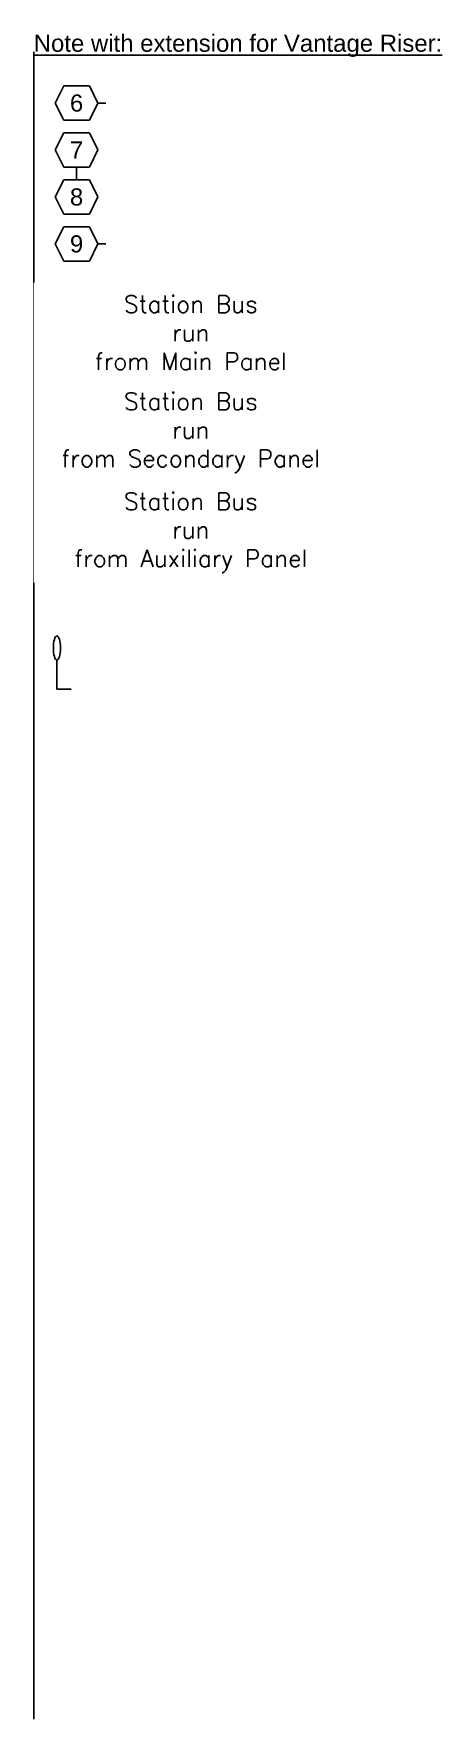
# Model space of a CAD drawing. Header units: inches. Extents: x -312 to -2, y -182 to 37.
# Drawn here: x -158.88 to -153.16, y 5.2 to 28.81 of the extents above; entities that cross this region are included whole.
import ezdxf
from ezdxf.enums import TextEntityAlignment as Align

# ---------------------------------------------------------------- set-up
doc = ezdxf.new("R2010")
doc.units = ezdxf.units.IN
doc.header["$MEASUREMENT"] = 0
doc.set_wipeout_variables(frame=1)
doc.layers.add('Riser', color=7, linetype='Continuous')
doc.styles.add('Arial', font='arial.ttf', dxfattribs={"height": 0.1875})
doc.styles.add('ROMANS', font='ROMANS.shx')
doc.styles.get("Standard").update_dxf_attribs({"font": 'arial.ttf'})

# ---------------------------------------------------------------- blocks, each defined once
blk = doc.blocks.new('10stationbusruntext')
blk.add_wipeout([(-2.2, 0.7), (2.2, 0.7), (2.2, -0.7), (-2.2, -0.7)])
at = {"insert": (0, 0), "char_height": 0.24, "width": 5.724, "attachment_point": 5, "style": 'ROMANS'}
blk.add_mtext('Station Bus \\Prun\\Pfrom Secondary Panel', dxfattribs=at)
blk = doc.blocks.new('01stationbusruntext')
blk.add_wipeout([(-2.2, 0.7), (2.2, 0.7), (2.2, -0.7), (-2.2, -0.7)])
at = {"insert": (0, 0), "char_height": 0.24, "width": 5.724, "attachment_point": 5, "style": 'ROMANS'}
blk.add_mtext('Station Bus \\Prun\\Pfrom Auxiliary Panel', dxfattribs=at)
blk = doc.blocks.new('00stationbusruntext')
blk.add_wipeout([(-2.2, 0.7), (2.2, 0.7), (2.2, -0.7), (-2.2, -0.7)])
at = {"insert": (0, 0), "char_height": 0.24, "width": 5.724, "attachment_point": 5, "style": 'ROMANS'}
blk.add_mtext('Station Bus \\Prun\\Pfrom Main Panel', dxfattribs=at)
blk = doc.blocks.new('_V_HEX_NOTE_6')
at = {"color": 0, "linetype": 'Continuous'}
for p, q in [((-0.7108, 0), (-0.5908, 0.24)), ((-0.5908, 0.24), (-0.2308, 0.24)), ((-0.2308, 0.24), (-0.1108, 0)), ((-0.5908, -0.24), (-0.7108, 0)), ((-0.1108, 0), (-0.2308, -0.24)), ((-0.1108, 0), (0, 0)), ((-0.2308, -0.24), (-0.5908, -0.24))]:
    blk.add_line(p, q, dxfattribs=at)
at = {"color": 0, "linetype": 'Continuous', "style": 'Arial'}
blk.add_text('6', height=0.24, dxfattribs=at).set_placement((-0.4108, 0), align=Align.MIDDLE_CENTER)
blk = doc.blocks.new('_V_HEX_NOTE_7')
at = {"color": 0, "linetype": 'Continuous'}
for p, q in [((-0.3, 0.3508), (-0.18, 0.5908)), ((-0.18, 0.5908), (0.18, 0.5908)), ((0.18, 0.5908), (0.3, 0.3508)), ((-0.18, 0.1108), (-0.3, 0.3508)), ((0.3, 0.3508), (0.18, 0.1108)), ((0.18, 0.1108), (-0.18, 0.1108)), ((0, 0.1108), (0, 0))]:
    blk.add_line(p, q, dxfattribs=at)
at = {"color": 0, "linetype": 'Continuous', "style": 'Arial'}
blk.add_text('7', height=0.24, dxfattribs=at).set_placement((0, 0.3508), align=Align.MIDDLE_CENTER)
blk = doc.blocks.new('_V_HEX_NOTE_8')
at = {"color": 0, "linetype": 'Continuous'}
for p, q in [((0, -0.1108), (0, 0)), ((-0.3, -0.3508), (-0.18, -0.1108)), ((-0.18, -0.1108), (0.18, -0.1108)), ((0.18, -0.1108), (0.3, -0.3508)), ((-0.18, -0.5908), (-0.3, -0.3508)), ((0.3, -0.3508), (0.18, -0.5908)), ((0.18, -0.5908), (-0.18, -0.5908))]:
    blk.add_line(p, q, dxfattribs=at)
at = {"color": 0, "linetype": 'Continuous', "style": 'Arial'}
blk.add_text('8', height=0.24, dxfattribs=at).set_placement((0, -0.3508), align=Align.MIDDLE_CENTER)
blk = doc.blocks.new('_V_HEX_NOTE_9')
at = {"color": 0, "linetype": 'Continuous'}
for p, q in [((-0.7108, 0), (-0.5908, 0.24)), ((-0.5908, 0.24), (-0.2308, 0.24)), ((-0.2308, 0.24), (-0.1108, 0)), ((-0.5908, -0.24), (-0.7108, 0)), ((-0.1108, 0), (-0.2308, -0.24)), ((-0.1108, 0), (0, 0)), ((-0.2308, -0.24), (-0.5908, -0.24))]:
    blk.add_line(p, q, dxfattribs=at)
at = {"color": 0, "linetype": 'Continuous', "style": 'Arial'}
blk.add_text('9', height=0.24, dxfattribs=at).set_placement((-0.4108, 0), align=Align.MIDDLE_CENTER)
blk = doc.blocks.new('_MSTP_CABLE_ID')
for p, q in [((0, -0.17), (0, -0.574)), ((0, -0.574), (0.2, -0.574))]:
    blk.add_line(p, q)
at = {"linetype": 'Continuous', "extrusion": (0, 0, -1)}
blk.add_ellipse((0, 0), major_axis=(0, 0.17), ratio=0.294118, dxfattribs=at)
at = {"layer": 'Riser', "style": 'Arial'}
blk.add_attdef('CABLE_ID', text='', height=0.2, dxfattribs=at).set_placement((0.4, -0.574), align=Align.MIDDLE_CENTER)

msp = doc.modelspace()

# ---------------------------------------------------------------- linework, layer by layer
msp.add_line((-158.87578, 28.55484), (-158.87578, 5.20377))

# ---------------------------------------------------------------- block references
for name, p in [('_V_HEX_NOTE_6', (-157.86498, 27.83698)), ('_V_HEX_NOTE_7', (-158.27578, 26.82874)), ('_V_HEX_NOTE_8', (-158.27578, 26.87289)), ('_V_HEX_NOTE_9', (-157.86498, 25.86464))]:
    msp.add_blockref(name, p)
at = {"layer": 'Riser'}
msp.add_blockref('_MSTP_CABLE_ID', (-158.5506, 20.20482), dxfattribs=at)

# ---------------------------------------------------------------- texts
msp.add_text('%%UNote with extension for Vantage Riser:', height=0.24).set_placement((-158.87578, 28.55484))

# ---------------------------------------------------------------- next in the draw order: block references
msp.add_blockref('10stationbusruntext', (-156.67578, 23.22008))

# ---------------------------------------------------------------- next in the draw order: block references
for name, p in [('00stationbusruntext', (-156.67578, 24.62008)), ('01stationbusruntext', (-156.67578, 21.82008))]:
    msp.add_blockref(name, p)

doc.saveas('drawing.dxf')
